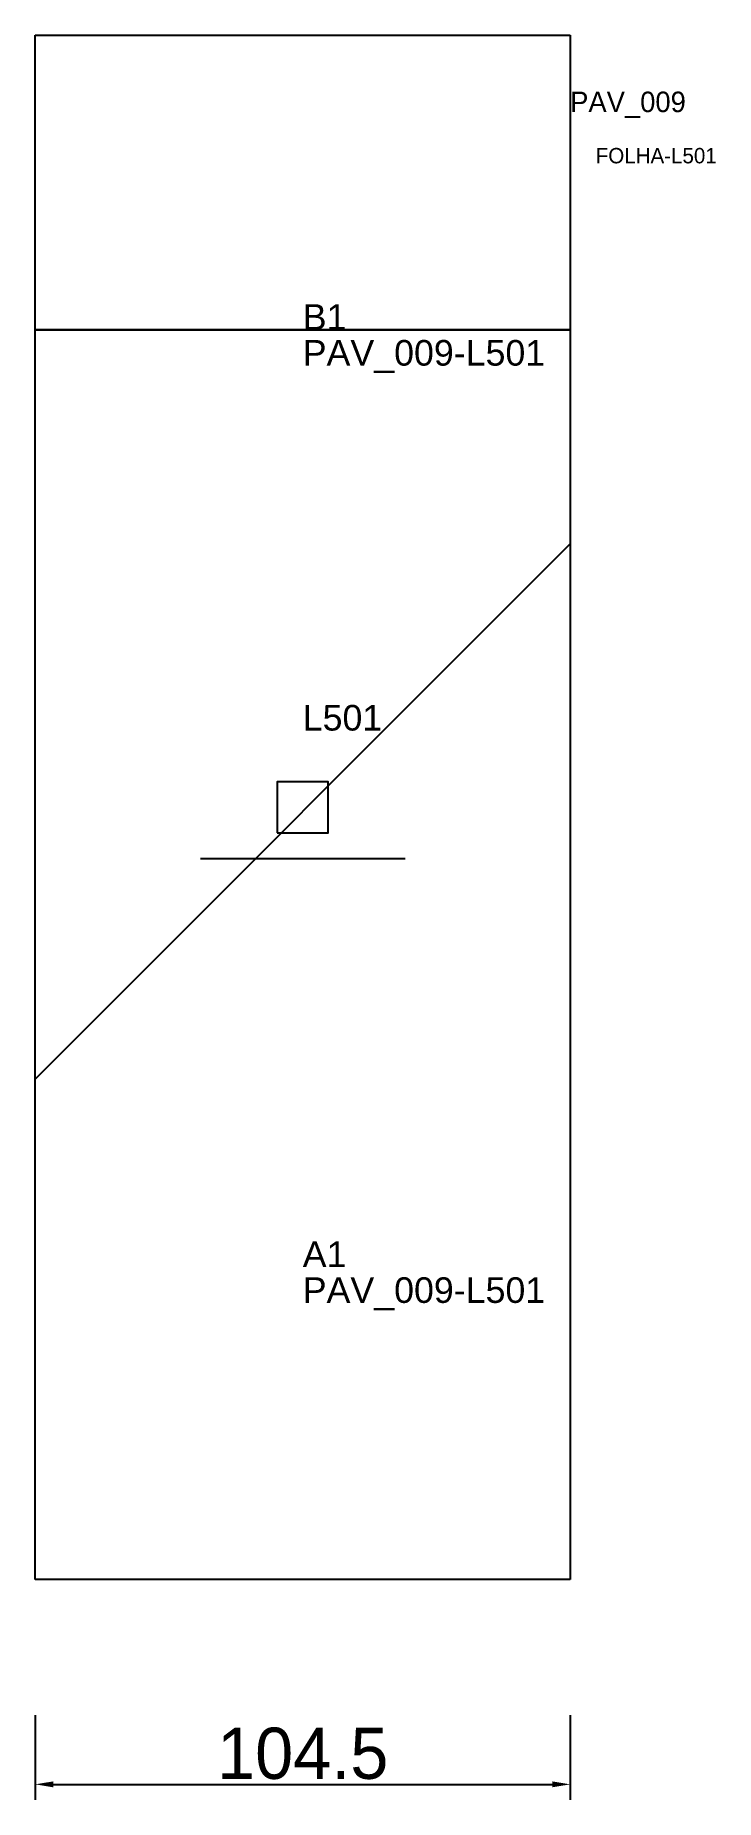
# Model space of a CAD drawing. Header units: metres. Extents: x 222 to 355, y -143 to 202.
import ezdxf

# ---------------------------------------------------------------- set-up
doc = ezdxf.new("R2010")
doc.units = ezdxf.units.M
for name, color, linetype in [('3', 3, 'CONTINUOUS'), ('AUX00', 7, 'CONTINUOUS'), ('COTA', 241, 'CONTINUOUS'), ('FOLHA', 255, 'CONTINUOUS'), ('Hachura', 251, 'CONTINUOUS'), ('NOMENCLATURA', 7, 'CONTINUOUS'), ('Nível', 160, 'CONTINUOUS'), ('Painéis', 200, 'CONTINUOUS'), ('Pilares', 5, 'CONTINUOUS'), ('SARR_2.2x7', 40, 'CONTINUOUS')]:
    doc.layers.add(name, color=color, linetype=linetype)
doc.styles.add('ARIAL', font='Arial.ttf')
doc.styles.add('STR_STANDARD', font='arial.ttf')
doc.dimstyles.new('EZ DXF', dxfattribs={"dimtxt": 10, "dimasz": 3.5, "dimexe": 3, "dimexo": 1.5, "dimgap": 1, "dimtad": 1, "dimdec": 1, "dimdsep": 46, "dimcen": 2.5, "dimazin": 3, "dimtfac": 1, "dimtmove": 0, "dimatfit": 3})

msp = doc.modelspace()

# ---------------------------------------------------------------- hatches: boundary and pattern name
at = {"layer": 'Hachura'}
h = msp.add_hatch(dxfattribs=at)
h.set_pattern_fill('ANSI31', scale=50)
h.paths.add_polyline_path([(326.7, 201.5), (326.7, -100), (296.7, -100), (222.2, -100), (222.2, 201.5), (296.7, 201.5)])
h = msp.add_hatch(dxfattribs=at)
h.set_pattern_fill('ANSI31', scale=50)
h.paths.add_polyline_path([(326.7, 201.5), (326.7, -100), (296.7, -100), (222.2, -100), (222.2, 201.5), (296.7, 201.5)])

# ---------------------------------------------------------------- linework, layer by layer
at = {"layer": '3'}
msp.add_lwpolyline([(222.2, 144), (326.7, 144)], close=True, dxfattribs=at)
msp.add_lwpolyline([(222.2, 144), (326.7, 144)], close=True, dxfattribs=at)
at = {"layer": 'Painéis', "color": 200}
for p, q in [((222.2, -100), (222.2, 201.5)), ((222.2, 201.5), (296.7, 201.5)), ((222.2, -100), (222.2, 201.5)), ((222.2, 201.5), (296.7, 201.5)), ((296.7, 201.5), (326.7, 201.5)), ((296.7, 201.5), (326.7, 201.5)), ((326.7, 201.5), (326.7, -100)), ((326.7, 201.5), (326.7, -100)), ((296.7, -100), (222.2, -100)), ((296.7, -100), (222.2, -100)), ((326.7, -100), (296.7, -100)), ((326.7, -100), (296.7, -100))]:
    msp.add_line(p, q, dxfattribs=at)
at = {"layer": 'Pilares'}
msp.add_lwpolyline([(269.45, 45.75), (279.45, 45.75), (279.45, 55.75), (269.45, 55.75)], close=True, dxfattribs=at)
msp.add_lwpolyline([(269.45, 45.75), (279.45, 45.75), (279.45, 55.75), (269.45, 55.75)], close=True, dxfattribs=at)
at = {"layer": 'SARR_2.2x7'}
msp.add_line((254.45, 40.75), (294.45, 40.75), dxfattribs=at)
msp.add_line((254.45, 40.75), (294.45, 40.75), dxfattribs=at)

# ---------------------------------------------------------------- texts
at = {"layer": '3', "style": 'STR_STANDARD'}
for s, p in [('B1', (274.45, 144)), ('B1', (274.45, 144)), ('A1', (274.45, -39)), ('A1', (274.45, -39))]:
    msp.add_text(s, height=5, dxfattribs=at).set_placement(p)
at = {"layer": 'AUX00', "style": 'STR_STANDARD'}
for p in [(274.45, 137), (274.45, 137), (274.45, -46), (274.45, -46)]:
    msp.add_text('PAV_009-L501', height=5, dxfattribs=at).set_placement(p)
at = {"layer": 'FOLHA'}
msp.add_text('FOLHA-L501', height=3, dxfattribs=at).set_placement((331.7, 176.5))
msp.add_text('FOLHA-L501', height=3, dxfattribs=at).set_placement((331.7, 176.5))
at = {"layer": 'NOMENCLATURA', "insert": (274.45, 70.75), "char_height": 5, "attachment_point": 1, "style": 'ARIAL'}
msp.add_mtext('L501', dxfattribs=at)
msp.add_mtext('L501', dxfattribs=at)
at = {"layer": 'Nível'}
msp.add_text('PAV_009', height=4, dxfattribs=at).set_placement((326.7, 186.5))
msp.add_text('PAV_009', height=4, dxfattribs=at).set_placement((326.7, 186.5))

# ---------------------------------------------------------------- dimensions: what is measured, and where the dimension line sits
at = {"layer": 'COTA'}
msp.add_linear_dim(base=(222.2, -140), p1=(222.2, -125), p2=(326.7, -125), dimstyle='EZ DXF', dxfattribs=at).render()
msp.add_linear_dim(base=(222.2, -140), p1=(222.2, -125), p2=(326.7, -125), dimstyle='EZ DXF', dxfattribs=at).render()

doc.saveas('drawing.dxf')
